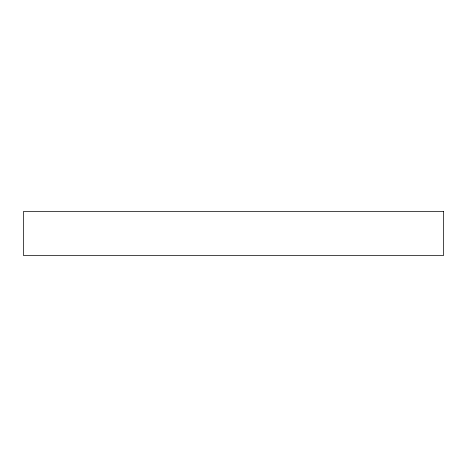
<?xml version="1.0" encoding="UTF-8"?>
<svg xmlns="http://www.w3.org/2000/svg" width="467" height="467" viewBox="0 0 467 467"><rect width="100%" height="100%" fill="white"/><g stroke="black" fill="none" stroke-linecap="round" stroke-linejoin="round"><path stroke-width="0.7" d="M443.65 211.609L23.35 211.609L23.35 255.391L443.65 255.391L443.65 211.609"/></g></svg>
